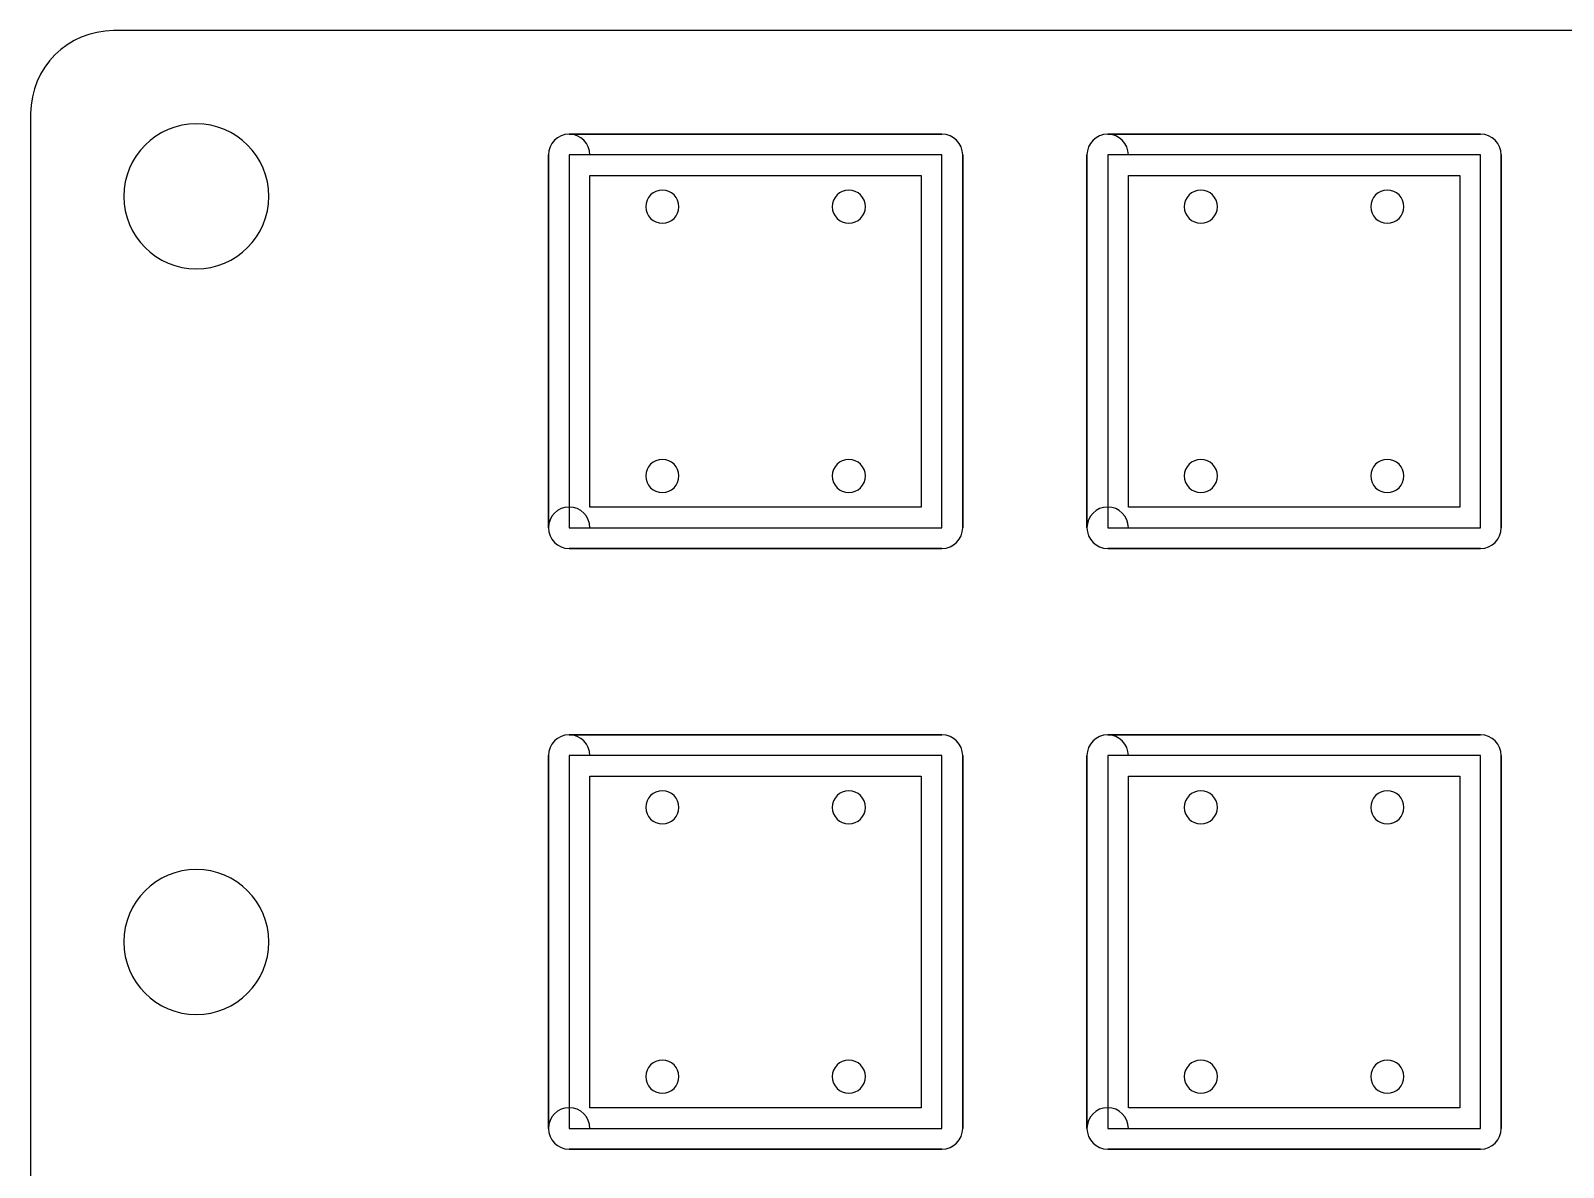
# Model space of a CAD drawing. Header units: millimetres. Extents: x -14 to 60, y 38.1 to 82.1.
# Drawn here: x -14.02 to 22.98, y 54.64 to 82.08 of the extents above; entities that cross this region are included whole.
import ezdxf

# ---------------------------------------------------------------- set-up
doc = ezdxf.new("R2010")
doc.units = ezdxf.units.MM
for name, color, linetype in [('Part__Feature', 7, 'CONTINUOUS'), ('Part__Feature001', 7, 'CONTINUOUS'), ('Part__Feature003', 7, 'CONTINUOUS'), ('Part__Feature004', 7, 'CONTINUOUS'), ('Part__Feature012', 7, 'CONTINUOUS')]:
    doc.layers.add(name, color=color, linetype=linetype)

msp = doc.modelspace()

# ---------------------------------------------------------------- linework, layer by layer
at = {"layer": 'Part__Feature'}
for p, q in [((7.98294, 79.5808, 24.2826), (-1.01706, 79.5808, 24.2826)), ((-1.01706, 79.5808, 28.1826), (7.98294, 79.5808, 28.1826)), ((7.98294, 79.5808, 24.2826), (-1.01706, 79.5808, 24.2826)), ((-1.01706, 79.5808, 24.2826), (-1.01706, 79.5808, 28.1826)), ((-1.01706, 79.5808, 23.4826), (7.98294, 79.5808, 23.4826)), ((-1.01706, 79.5808, 23.4826), (7.98294, 79.5808, 23.4826)), ((-1.01706, 79.5808, 17.6826), (7.98294, 79.5808, 17.6826)), ((-1.01706, 79.5808, 17.6826), (-1.01706, 79.5808, 23.4826)), ((-1.01706, 79.5808, 17.6826), (7.98294, 79.5808, 17.6826)), ((-1.01706, 79.5808, 24.2826), (-1.01706, 79.5808, 28.1826)), ((-1.01706, 79.5808, 28.1826), (7.98294, 79.5808, 28.1826)), ((-1.01706, 79.5808, 17.6826), (-1.01706, 79.5808, 23.4826)), ((7.98294, 79.5808, 28.1826), (7.98294, 79.5808, 24.2826)), ((7.98294, 79.5808, 23.4826), (7.98294, 79.5808, 17.6826)), ((7.98294, 79.5808, 28.1826), (7.98294, 79.5808, 24.2826)), ((7.98294, 79.5808, 23.4826), (7.98294, 79.5808, 17.6826)), ((-1.51706, 79.0808, 24.2826), (-1.51706, 70.0808, 24.2826)), ((-1.51706, 79.0808, 24.2826), (-1.51706, 70.0808, 24.2826)), ((-1.51706, 70.0808, 28.1826), (-1.51706, 79.0808, 28.1826)), ((-1.51706, 79.0808, 28.1826), (-1.51706, 79.0808, 24.2826)), ((-1.51706, 70.0808, 23.4826), (-1.51706, 79.0808, 23.4826)), ((-1.51706, 70.0808, 17.6826), (-1.51706, 79.0808, 17.6826)), ((-1.51706, 70.0808, 23.4826), (-1.51706, 79.0808, 23.4826)), ((-1.51706, 79.0808, 23.4826), (-1.51706, 79.0808, 17.6826)), ((-1.51706, 70.0808, 17.6826), (-1.51706, 79.0808, 17.6826)), ((-1.51706, 70.0808, 28.1826), (-1.51706, 79.0808, 28.1826)), ((-1.51706, 79.0808, 28.1826), (-1.51706, 79.0808, 24.2826)), ((-1.51706, 79.0808, 23.4826), (-1.51706, 79.0808, 17.6826)), ((7.98294, 79.0808, 28.6826), (-1.01706, 79.0808, 28.6826)), ((-1.01706, 79.0808, 28.6826), (-1.01706, 70.0808, 28.6826)), ((-1.01706, 79.0808, 28.6826), (-1.01706, 70.0808, 28.6826)), ((7.98294, 79.0808, 28.6826), (-1.01706, 79.0808, 28.6826)), ((7.98294, 70.0808, 28.6826), (7.98294, 79.0808, 28.6826)), ((7.98294, 70.0808, 28.6826), (7.98294, 79.0808, 28.6826)), ((8.48294, 70.0808, 24.2826), (8.48294, 79.0808, 24.2826)), ((8.48294, 79.0808, 28.1826), (8.48294, 70.0808, 28.1826)), ((8.48294, 70.0808, 24.2826), (8.48294, 79.0808, 24.2826)), ((8.48294, 79.0808, 24.2826), (8.48294, 79.0808, 28.1826)), ((8.48294, 79.0808, 23.4826), (8.48294, 70.0808, 23.4826)), ((8.48294, 79.0808, 17.6826), (8.48294, 70.0808, 17.6826)), ((8.48294, 79.0808, 17.6826), (8.48294, 79.0808, 23.4826)), ((8.48294, 79.0808, 23.4826), (8.48294, 70.0808, 23.4826)), ((8.48294, 79.0808, 17.6826), (8.48294, 70.0808, 17.6826)), ((8.48294, 79.0808, 24.2826), (8.48294, 79.0808, 28.1826)), ((8.48294, 79.0808, 28.1826), (8.48294, 70.0808, 28.1826)), ((8.48294, 79.0808, 17.6826), (8.48294, 79.0808, 23.4826)), ((-0.51706, 70.5808, 24.2826), (-0.51706, 78.5808, 24.2826)), ((-0.51706, 78.5808, 24.2826), (7.48294, 78.5808, 24.2826)), ((-0.51706, 70.5808, 24.2826), (-0.51706, 78.5808, 24.2826)), ((-0.51706, 78.5808, 23.4826), (-0.51706, 78.5808, 24.2826)), ((-0.51706, 70.5808, 23.4826), (-0.51706, 78.5808, 23.4826)), ((-0.51706, 78.5808, 24.2826), (7.48294, 78.5808, 24.2826)), ((-0.51706, 78.5808, 23.4826), (7.48294, 78.5808, 23.4826)), ((-0.51706, 78.5808, 23.4826), (-0.51706, 78.5808, 24.2826)), ((-0.51706, 70.5808, 23.4826), (-0.51706, 78.5808, 23.4826)), ((-0.51706, 78.5808, 23.4826), (7.48294, 78.5808, 23.4826)), ((7.48294, 78.5808, 24.2826), (7.48294, 70.5808, 24.2826)), ((7.48294, 78.5808, 23.4826), (7.48294, 78.5808, 24.2826)), ((7.48294, 78.5808, 24.2826), (7.48294, 70.5808, 24.2826)), ((7.48294, 78.5808, 23.4826), (7.48294, 70.5808, 23.4826)), ((7.48294, 78.5808, 23.4826), (7.48294, 78.5808, 24.2826)), ((7.48294, 78.5808, 23.4826), (7.48294, 70.5808, 23.4826)), ((0.83294, 77.8308, 14.1826), (0.83294, 77.8308, 17.6826)), ((0.83294, 77.8308, 14.1826), (0.83294, 77.8308, 17.6826)), ((1.63294, 77.8308, 14.1826), (1.63294, 77.8308, 17.6826)), ((1.63294, 77.8308, 14.1826), (1.63294, 77.8308, 17.6826)), ((5.33294, 77.8308, 14.1826), (5.33294, 77.8308, 17.6826)), ((5.33294, 77.8308, 14.1826), (5.33294, 77.8308, 17.6826)), ((6.13294, 77.8308, 14.1826), (6.13294, 77.8308, 17.6826)), ((6.13294, 77.8308, 14.1826), (6.13294, 77.8308, 17.6826)), ((0.83294, 71.3308, 14.1826), (0.83294, 71.3308, 17.6826)), ((0.83294, 71.3308, 14.1826), (0.83294, 71.3308, 17.6826)), ((1.63294, 71.3308, 14.1826), (1.63294, 71.3308, 17.6826)), ((1.63294, 71.3308, 14.1826), (1.63294, 71.3308, 17.6826)), ((5.33294, 71.3308, 14.1826), (5.33294, 71.3308, 17.6826)), ((5.33294, 71.3308, 14.1826), (5.33294, 71.3308, 17.6826)), ((6.13294, 71.3308, 14.1826), (6.13294, 71.3308, 17.6826)), ((6.13294, 71.3308, 14.1826), (6.13294, 71.3308, 17.6826)), ((7.48294, 70.5808, 24.2826), (-0.51706, 70.5808, 24.2826)), ((-0.51706, 70.5808, 23.4826), (-0.51706, 70.5808, 24.2826)), ((7.48294, 70.5808, 24.2826), (-0.51706, 70.5808, 24.2826)), ((-0.51706, 70.5808, 23.4826), (-0.51706, 70.5808, 24.2826)), ((7.48294, 70.5808, 23.4826), (-0.51706, 70.5808, 23.4826)), ((7.48294, 70.5808, 23.4826), (-0.51706, 70.5808, 23.4826)), ((7.48294, 70.5808, 23.4826), (7.48294, 70.5808, 24.2826)), ((7.48294, 70.5808, 23.4826), (7.48294, 70.5808, 24.2826)), ((-1.51706, 70.0808, 24.2826), (-1.51706, 70.0808, 28.1826)), ((-1.51706, 70.0808, 17.6826), (-1.51706, 70.0808, 23.4826)), ((-1.51706, 70.0808, 24.2826), (-1.51706, 70.0808, 28.1826)), ((-1.51706, 70.0808, 17.6826), (-1.51706, 70.0808, 23.4826)), ((-1.01706, 70.0808, 28.6826), (7.98294, 70.0808, 28.6826)), ((-1.01706, 70.0808, 28.6826), (7.98294, 70.0808, 28.6826)), ((8.48294, 70.0808, 28.1826), (8.48294, 70.0808, 24.2826)), ((8.48294, 70.0808, 23.4826), (8.48294, 70.0808, 17.6826)), ((8.48294, 70.0808, 28.1826), (8.48294, 70.0808, 24.2826)), ((8.48294, 70.0808, 23.4826), (8.48294, 70.0808, 17.6826)), ((-1.01706, 69.5808, 24.2826), (7.98294, 69.5808, 24.2826)), ((7.98294, 69.5808, 28.1826), (-1.01706, 69.5808, 28.1826)), ((-1.01706, 69.5808, 28.1826), (-1.01706, 69.5808, 24.2826)), ((-1.01706, 69.5808, 24.2826), (7.98294, 69.5808, 24.2826)), ((7.98294, 69.5808, 23.4826), (-1.01706, 69.5808, 23.4826)), ((7.98294, 69.5808, 17.6826), (-1.01706, 69.5808, 17.6826)), ((7.98294, 69.5808, 23.4826), (-1.01706, 69.5808, 23.4826)), ((-1.01706, 69.5808, 23.4826), (-1.01706, 69.5808, 17.6826)), ((7.98294, 69.5808, 17.6826), (-1.01706, 69.5808, 17.6826)), ((7.98294, 69.5808, 28.1826), (-1.01706, 69.5808, 28.1826)), ((-1.01706, 69.5808, 28.1826), (-1.01706, 69.5808, 24.2826)), ((-1.01706, 69.5808, 23.4826), (-1.01706, 69.5808, 17.6826)), ((7.98294, 69.5808, 24.2826), (7.98294, 69.5808, 28.1826)), ((7.98294, 69.5808, 17.6826), (7.98294, 69.5808, 23.4826)), ((7.98294, 69.5808, 24.2826), (7.98294, 69.5808, 28.1826)), ((7.98294, 69.5808, 17.6826), (7.98294, 69.5808, 23.4826))]:
    msp.add_line(p, q, dxfattribs=at)
for centre, radius, start, end in [((-1.01706, 79.0808, 24.2826), 0.5, 90, 180), ((-1.01706, 79.0808, 23.4826), 0.5, 90, 180), ((-1.01706, 79.0808, 17.6826), 0.5, 90, 180), ((-1.01706, 79.0808, 28.1826), 0.5, 0, 180), ((-1.01706, 79.0808, 24.2826), 0.5, 90, 180), ((-1.01706, 79.0808, 28.1826), 0.5, 90, 180), ((-1.01706, 79.0808, 28.1826), 0.5, 90, 180), ((-1.01706, 79.0808, 28.1826), 0.5, 0, 180), ((-1.01706, 79.0808, 17.6826), 0.5, 90, 180), ((-1.01706, 79.0808, 23.4826), 0.5, 90, 180), ((-1.01706, 79.0808, 28.1826), 0.5, 0, 90), ((-1.01706, 79.0808, 28.1826), 0.5, 0, 90), ((7.98294, 79.0808, 24.2826), 0.5, 0, 90), ((7.98294, 79.0808, 23.4826), 0.5, 0, 90), ((7.98294, 79.0808, 17.6826), 0.5, 0, 90), ((7.98294, 79.0808, 24.2826), 0.5, 0, 90), ((7.98294, 79.0808, 28.1826), 0.5, 0, 90), ((7.98294, 79.0808, 28.1826), 0.5, 0, 90), ((7.98294, 79.0808, 17.6826), 0.5, 0, 90), ((7.98294, 79.0808, 23.4826), 0.5, 0, 90), ((7.98294, 79.0808, 28.1826), 0, 0, 0), ((7.98294, 79.0808, 28.1826), 0, 0, 0), ((7.98294, 79.0808, 28.1826), 0, 90, 0), ((7.98294, 79.0808, 28.1826), 0, 90, 0), ((1.23294, 77.8308, 14.1826), 0.4, 0, 180), ((1.23294, 77.8308, 17.6826), 0.4, 0, 180), ((1.23294, 77.8308, 14.1826), 0.4, 0, 180), ((1.23294, 77.8308, 17.6826), 0.4, 0, 180), ((5.73294, 77.8308, 14.1826), 0.4, 0, 180), ((5.73294, 77.8308, 17.6826), 0.4, 0, 180), ((5.73294, 77.8308, 14.1826), 0.4, 0, 180), ((5.73294, 77.8308, 17.6826), 0.4, 0, 180), ((1.23294, 77.8308, 14.1826), 0.4, 180, 0), ((1.23294, 77.8308, 14.1826), 0.4, 180, 0), ((1.23294, 77.8308, 17.6826), 0.4, 180, 0), ((1.23294, 77.8308, 17.6826), 0.4, 180, 0), ((5.73294, 77.8308, 14.1826), 0.4, 180, 0), ((5.73294, 77.8308, 14.1826), 0.4, 180, 0), ((5.73294, 77.8308, 17.6826), 0.4, 180, 0), ((5.73294, 77.8308, 17.6826), 0.4, 180, 0), ((1.23294, 71.3308, 14.1826), 0.4, 0, 180), ((1.23294, 71.3308, 17.6826), 0.4, 0, 180), ((1.23294, 71.3308, 17.6826), 0.4, 0, 180), ((1.23294, 71.3308, 14.1826), 0.4, 0, 180), ((5.73294, 71.3308, 14.1826), 0.4, 0, 180), ((5.73294, 71.3308, 17.6826), 0.4, 0, 180), ((5.73294, 71.3308, 17.6826), 0.4, 0, 180), ((5.73294, 71.3308, 14.1826), 0.4, 0, 180), ((1.23294, 71.3308, 17.6826), 0.4, 180, 0), ((1.23294, 71.3308, 14.1826), 0.4, 180, 0), ((1.23294, 71.3308, 17.6826), 0.4, 180, 0), ((1.23294, 71.3308, 14.1826), 0.4, 180, 0), ((5.73294, 71.3308, 17.6826), 0.4, 180, 0), ((5.73294, 71.3308, 14.1826), 0.4, 180, 0), ((5.73294, 71.3308, 17.6826), 0.4, 180, 0), ((5.73294, 71.3308, 14.1826), 0.4, 180, 0), ((-1.01706, 70.0808, 28.1826), 0.5, 0, -90), ((-1.01706, 70.0808, 28.1826), 0.5, 0, -90), ((-1.01706, 70.0808, 28.1826), 0.5, 0, 180), ((-1.01706, 70.0808, 28.1826), 0.5, 0, 180), ((-1.01706, 70.0808, 24.2826), 0.5, 180, -90), ((-1.01706, 70.0808, 23.4826), 0.5, 180, -90), ((-1.01706, 70.0808, 17.6826), 0.5, 180, -90), ((-1.01706, 70.0808, 24.2826), 0.5, 180, -90), ((-1.01706, 70.0808, 28.1826), 0.5, 180, -90), ((-1.01706, 70.0808, 28.1826), 0.5, 180, -90), ((-1.01706, 70.0808, 17.6826), 0.5, 180, -90), ((-1.01706, 70.0808, 23.4826), 0.5, 180, -90), ((7.98294, 70.0808, 24.2826), 0.5, -90, 0), ((7.98294, 70.0808, 23.4826), 0.5, -90, 0), ((7.98294, 70.0808, 17.6826), 0.5, -90, 0), ((7.98294, 70.0808, 24.2826), 0.5, -90, 0), ((7.98294, 70.0808, 28.1826), 0.5, -90, 0), ((7.98294, 70.0808, 28.1826), 0, -90, 0), ((7.98294, 70.0808, 28.1826), 0, -90, 0), ((7.98294, 70.0808, 28.1826), 0.5, -90, 0), ((7.98294, 70.0808, 28.1826), 0, 0, 0), ((7.98294, 70.0808, 28.1826), 0, 0, 0), ((7.98294, 70.0808, 17.6826), 0.5, -90, 0), ((7.98294, 70.0808, 23.4826), 0.5, -90, 0)]:
    msp.add_arc(centre, radius, start, end, dxfattribs=at)
at = {"layer": 'Part__Feature001'}
for p, q in [((7.98294, 65.0808, 24.2826), (-1.01706, 65.0808, 24.2826)), ((-1.01706, 65.0808, 28.1826), (7.98294, 65.0808, 28.1826)), ((7.98294, 65.0808, 24.2826), (-1.01706, 65.0808, 24.2826)), ((-1.01706, 65.0808, 24.2826), (-1.01706, 65.0808, 28.1826)), ((-1.01706, 65.0808, 23.4826), (7.98294, 65.0808, 23.4826)), ((-1.01706, 65.0808, 23.4826), (7.98294, 65.0808, 23.4826)), ((-1.01706, 65.0808, 17.6826), (7.98294, 65.0808, 17.6826)), ((-1.01706, 65.0808, 17.6826), (-1.01706, 65.0808, 23.4826)), ((-1.01706, 65.0808, 17.6826), (7.98294, 65.0808, 17.6826)), ((-1.01706, 65.0808, 24.2826), (-1.01706, 65.0808, 28.1826)), ((-1.01706, 65.0808, 28.1826), (7.98294, 65.0808, 28.1826)), ((-1.01706, 65.0808, 17.6826), (-1.01706, 65.0808, 23.4826)), ((7.98294, 65.0808, 28.1826), (7.98294, 65.0808, 24.2826)), ((7.98294, 65.0808, 23.4826), (7.98294, 65.0808, 17.6826)), ((7.98294, 65.0808, 28.1826), (7.98294, 65.0808, 24.2826)), ((7.98294, 65.0808, 23.4826), (7.98294, 65.0808, 17.6826)), ((-1.51706, 64.5808, 24.2826), (-1.51706, 55.5808, 24.2826)), ((-1.51706, 64.5808, 24.2826), (-1.51706, 55.5808, 24.2826)), ((-1.51706, 55.5808, 28.1826), (-1.51706, 64.5808, 28.1826)), ((-1.51706, 64.5808, 28.1826), (-1.51706, 64.5808, 24.2826)), ((-1.51706, 55.5808, 23.4826), (-1.51706, 64.5808, 23.4826)), ((-1.51706, 55.5808, 17.6826), (-1.51706, 64.5808, 17.6826)), ((-1.51706, 55.5808, 23.4826), (-1.51706, 64.5808, 23.4826)), ((-1.51706, 64.5808, 23.4826), (-1.51706, 64.5808, 17.6826)), ((-1.51706, 55.5808, 17.6826), (-1.51706, 64.5808, 17.6826)), ((-1.51706, 55.5808, 28.1826), (-1.51706, 64.5808, 28.1826)), ((-1.51706, 64.5808, 28.1826), (-1.51706, 64.5808, 24.2826)), ((-1.51706, 64.5808, 23.4826), (-1.51706, 64.5808, 17.6826)), ((7.98294, 64.5808, 28.6826), (-1.01706, 64.5808, 28.6826)), ((-1.01706, 64.5808, 28.6826), (-1.01706, 55.5808, 28.6826)), ((-1.01706, 64.5808, 28.6826), (-1.01706, 55.5808, 28.6826)), ((7.98294, 64.5808, 28.6826), (-1.01706, 64.5808, 28.6826)), ((7.98294, 55.5808, 28.6826), (7.98294, 64.5808, 28.6826)), ((7.98294, 55.5808, 28.6826), (7.98294, 64.5808, 28.6826)), ((8.48294, 55.5808, 24.2826), (8.48294, 64.5808, 24.2826)), ((8.48294, 64.5808, 28.1826), (8.48294, 55.5808, 28.1826)), ((8.48294, 55.5808, 24.2826), (8.48294, 64.5808, 24.2826)), ((8.48294, 64.5808, 24.2826), (8.48294, 64.5808, 28.1826)), ((8.48294, 64.5808, 23.4826), (8.48294, 55.5808, 23.4826)), ((8.48294, 64.5808, 17.6826), (8.48294, 55.5808, 17.6826)), ((8.48294, 64.5808, 17.6826), (8.48294, 64.5808, 23.4826)), ((8.48294, 64.5808, 23.4826), (8.48294, 55.5808, 23.4826)), ((8.48294, 64.5808, 17.6826), (8.48294, 55.5808, 17.6826)), ((8.48294, 64.5808, 24.2826), (8.48294, 64.5808, 28.1826)), ((8.48294, 64.5808, 28.1826), (8.48294, 55.5808, 28.1826)), ((8.48294, 64.5808, 17.6826), (8.48294, 64.5808, 23.4826)), ((-0.51706, 56.0808, 24.2826), (-0.51706, 64.0808, 24.2826)), ((-0.51706, 64.0808, 24.2826), (7.48294, 64.0808, 24.2826)), ((-0.51706, 56.0808, 24.2826), (-0.51706, 64.0808, 24.2826)), ((-0.51706, 64.0808, 23.4826), (-0.51706, 64.0808, 24.2826)), ((-0.51706, 56.0808, 23.4826), (-0.51706, 64.0808, 23.4826)), ((-0.51706, 64.0808, 24.2826), (7.48294, 64.0808, 24.2826)), ((-0.51706, 64.0808, 23.4826), (7.48294, 64.0808, 23.4826)), ((-0.51706, 64.0808, 23.4826), (-0.51706, 64.0808, 24.2826)), ((-0.51706, 56.0808, 23.4826), (-0.51706, 64.0808, 23.4826)), ((-0.51706, 64.0808, 23.4826), (7.48294, 64.0808, 23.4826)), ((7.48294, 64.0808, 24.2826), (7.48294, 56.0808, 24.2826)), ((7.48294, 64.0808, 23.4826), (7.48294, 64.0808, 24.2826)), ((7.48294, 64.0808, 24.2826), (7.48294, 56.0808, 24.2826)), ((7.48294, 64.0808, 23.4826), (7.48294, 56.0808, 23.4826)), ((7.48294, 64.0808, 23.4826), (7.48294, 64.0808, 24.2826)), ((7.48294, 64.0808, 23.4826), (7.48294, 56.0808, 23.4826)), ((0.83294, 63.3308, 14.1826), (0.83294, 63.3308, 17.6826)), ((0.83294, 63.3308, 14.1826), (0.83294, 63.3308, 17.6826)), ((1.63294, 63.3308, 14.1826), (1.63294, 63.3308, 17.6826)), ((1.63294, 63.3308, 14.1826), (1.63294, 63.3308, 17.6826)), ((5.33294, 63.3308, 14.1826), (5.33294, 63.3308, 17.6826)), ((5.33294, 63.3308, 14.1826), (5.33294, 63.3308, 17.6826)), ((6.13294, 63.3308, 14.1826), (6.13294, 63.3308, 17.6826)), ((6.13294, 63.3308, 14.1826), (6.13294, 63.3308, 17.6826)), ((0.83294, 56.8308, 14.1826), (0.83294, 56.8308, 17.6826)), ((0.83294, 56.8308, 14.1826), (0.83294, 56.8308, 17.6826)), ((1.63294, 56.8308, 14.1826), (1.63294, 56.8308, 17.6826)), ((1.63294, 56.8308, 14.1826), (1.63294, 56.8308, 17.6826)), ((5.33294, 56.8308, 14.1826), (5.33294, 56.8308, 17.6826)), ((5.33294, 56.8308, 14.1826), (5.33294, 56.8308, 17.6826)), ((6.13294, 56.8308, 14.1826), (6.13294, 56.8308, 17.6826)), ((6.13294, 56.8308, 14.1826), (6.13294, 56.8308, 17.6826)), ((7.48294, 56.0808, 24.2826), (-0.51706, 56.0808, 24.2826)), ((-0.51706, 56.0808, 23.4826), (-0.51706, 56.0808, 24.2826)), ((7.48294, 56.0808, 24.2826), (-0.51706, 56.0808, 24.2826)), ((-0.51706, 56.0808, 23.4826), (-0.51706, 56.0808, 24.2826)), ((7.48294, 56.0808, 23.4826), (-0.51706, 56.0808, 23.4826)), ((7.48294, 56.0808, 23.4826), (-0.51706, 56.0808, 23.4826)), ((7.48294, 56.0808, 23.4826), (7.48294, 56.0808, 24.2826)), ((7.48294, 56.0808, 23.4826), (7.48294, 56.0808, 24.2826)), ((-1.51706, 55.5808, 24.2826), (-1.51706, 55.5808, 28.1826)), ((-1.51706, 55.5808, 17.6826), (-1.51706, 55.5808, 23.4826)), ((-1.51706, 55.5808, 24.2826), (-1.51706, 55.5808, 28.1826)), ((-1.51706, 55.5808, 17.6826), (-1.51706, 55.5808, 23.4826)), ((-1.01706, 55.5808, 28.6826), (7.98294, 55.5808, 28.6826)), ((-1.01706, 55.5808, 28.6826), (7.98294, 55.5808, 28.6826)), ((8.48294, 55.5808, 28.1826), (8.48294, 55.5808, 24.2826)), ((8.48294, 55.5808, 23.4826), (8.48294, 55.5808, 17.6826)), ((8.48294, 55.5808, 28.1826), (8.48294, 55.5808, 24.2826)), ((8.48294, 55.5808, 23.4826), (8.48294, 55.5808, 17.6826)), ((-1.01706, 55.0808, 24.2826), (7.98294, 55.0808, 24.2826)), ((7.98294, 55.0808, 28.1826), (-1.01706, 55.0808, 28.1826)), ((-1.01706, 55.0808, 28.1826), (-1.01706, 55.0808, 24.2826)), ((-1.01706, 55.0808, 24.2826), (7.98294, 55.0808, 24.2826)), ((7.98294, 55.0808, 23.4826), (-1.01706, 55.0808, 23.4826)), ((7.98294, 55.0808, 17.6826), (-1.01706, 55.0808, 17.6826)), ((7.98294, 55.0808, 23.4826), (-1.01706, 55.0808, 23.4826)), ((-1.01706, 55.0808, 23.4826), (-1.01706, 55.0808, 17.6826)), ((7.98294, 55.0808, 17.6826), (-1.01706, 55.0808, 17.6826)), ((7.98294, 55.0808, 28.1826), (-1.01706, 55.0808, 28.1826)), ((-1.01706, 55.0808, 28.1826), (-1.01706, 55.0808, 24.2826)), ((-1.01706, 55.0808, 23.4826), (-1.01706, 55.0808, 17.6826)), ((7.98294, 55.0808, 24.2826), (7.98294, 55.0808, 28.1826)), ((7.98294, 55.0808, 17.6826), (7.98294, 55.0808, 23.4826)), ((7.98294, 55.0808, 24.2826), (7.98294, 55.0808, 28.1826)), ((7.98294, 55.0808, 17.6826), (7.98294, 55.0808, 23.4826))]:
    msp.add_line(p, q, dxfattribs=at)
for centre, radius, start, end in [((-1.01706, 64.5808, 24.2826), 0.5, 90, 180), ((-1.01706, 64.5808, 23.4826), 0.5, 90, 180), ((-1.01706, 64.5808, 17.6826), 0.5, 90, 180), ((-1.01706, 64.5808, 28.1826), 0.5, 0, 180), ((-1.01706, 64.5808, 24.2826), 0.5, 90, 180), ((-1.01706, 64.5808, 28.1826), 0.5, 90, 180), ((-1.01706, 64.5808, 28.1826), 0.5, 90, 180), ((-1.01706, 64.5808, 28.1826), 0.5, 0, 180), ((-1.01706, 64.5808, 17.6826), 0.5, 90, 180), ((-1.01706, 64.5808, 23.4826), 0.5, 90, 180), ((-1.01706, 64.5808, 28.1826), 0.5, 0, 90), ((-1.01706, 64.5808, 28.1826), 0.5, 0, 90), ((7.98294, 64.5808, 24.2826), 0.5, 0, 90), ((7.98294, 64.5808, 23.4826), 0.5, 0, 90), ((7.98294, 64.5808, 17.6826), 0.5, 0, 90), ((7.98294, 64.5808, 24.2826), 0.5, 0, 90), ((7.98294, 64.5808, 28.1826), 0.5, 0, 90), ((7.98294, 64.5808, 28.1826), 0.5, 0, 90), ((7.98294, 64.5808, 17.6826), 0.5, 0, 90), ((7.98294, 64.5808, 23.4826), 0.5, 0, 90), ((7.98294, 64.5808, 28.1826), 0, 0, 0), ((7.98294, 64.5808, 28.1826), 0, 0, 0), ((7.98294, 64.5808, 28.1826), 0, 90, 0), ((7.98294, 64.5808, 28.1826), 0, 90, 0), ((1.23294, 63.3308, 14.1826), 0.4, 0, 180), ((1.23294, 63.3308, 17.6826), 0.4, 0, 180), ((1.23294, 63.3308, 14.1826), 0.4, 0, 180), ((1.23294, 63.3308, 17.6826), 0.4, 0, 180), ((5.73294, 63.3308, 14.1826), 0.4, 0, 180), ((5.73294, 63.3308, 17.6826), 0.4, 0, 180), ((5.73294, 63.3308, 14.1826), 0.4, 0, 180), ((5.73294, 63.3308, 17.6826), 0.4, 0, 180), ((1.23294, 63.3308, 14.1826), 0.4, 180, 0), ((1.23294, 63.3308, 14.1826), 0.4, 180, 0), ((1.23294, 63.3308, 17.6826), 0.4, 180, 0), ((1.23294, 63.3308, 17.6826), 0.4, 180, 0), ((5.73294, 63.3308, 14.1826), 0.4, 180, 0), ((5.73294, 63.3308, 14.1826), 0.4, 180, 0), ((5.73294, 63.3308, 17.6826), 0.4, 180, 0), ((5.73294, 63.3308, 17.6826), 0.4, 180, 0), ((1.23294, 56.8308, 14.1826), 0.4, 0, 180), ((1.23294, 56.8308, 17.6826), 0.4, 0, 180), ((1.23294, 56.8308, 17.6826), 0.4, 0, 180), ((1.23294, 56.8308, 14.1826), 0.4, 0, 180), ((5.73294, 56.8308, 14.1826), 0.4, 0, 180), ((5.73294, 56.8308, 17.6826), 0.4, 0, 180), ((5.73294, 56.8308, 17.6826), 0.4, 0, 180), ((5.73294, 56.8308, 14.1826), 0.4, 0, 180), ((1.23294, 56.8308, 17.6826), 0.4, 180, 0), ((1.23294, 56.8308, 14.1826), 0.4, 180, 0), ((1.23294, 56.8308, 17.6826), 0.4, 180, 0), ((1.23294, 56.8308, 14.1826), 0.4, 180, 0), ((5.73294, 56.8308, 17.6826), 0.4, 180, 0), ((5.73294, 56.8308, 14.1826), 0.4, 180, 0), ((5.73294, 56.8308, 17.6826), 0.4, 180, 0), ((5.73294, 56.8308, 14.1826), 0.4, 180, 0), ((-1.01706, 55.5808, 28.1826), 0.5, 0, -90), ((-1.01706, 55.5808, 28.1826), 0.5, 0, -90), ((-1.01706, 55.5808, 28.1826), 0.5, 0, 180), ((-1.01706, 55.5808, 28.1826), 0.5, 0, 180), ((-1.01706, 55.5808, 24.2826), 0.5, 180, -90), ((-1.01706, 55.5808, 23.4826), 0.5, 180, -90), ((-1.01706, 55.5808, 17.6826), 0.5, 180, -90), ((-1.01706, 55.5808, 24.2826), 0.5, 180, -90), ((-1.01706, 55.5808, 28.1826), 0.5, 180, -90), ((-1.01706, 55.5808, 28.1826), 0.5, 180, -90), ((-1.01706, 55.5808, 17.6826), 0.5, 180, -90), ((-1.01706, 55.5808, 23.4826), 0.5, 180, -90), ((7.98294, 55.5808, 24.2826), 0.5, -90, 0), ((7.98294, 55.5808, 23.4826), 0.5, -90, 0), ((7.98294, 55.5808, 17.6826), 0.5, -90, 0), ((7.98294, 55.5808, 24.2826), 0.5, -90, 0), ((7.98294, 55.5808, 28.1826), 0.5, -90, 0), ((7.98294, 55.5808, 28.1826), 0, -90, 0), ((7.98294, 55.5808, 28.1826), 0, -90, 0), ((7.98294, 55.5808, 28.1826), 0.5, -90, 0), ((7.98294, 55.5808, 28.1826), 0, 0, 0), ((7.98294, 55.5808, 28.1826), 0, 0, 0), ((7.98294, 55.5808, 17.6826), 0.5, -90, 0), ((7.98294, 55.5808, 23.4826), 0.5, -90, 0)]:
    msp.add_arc(centre, radius, start, end, dxfattribs=at)
at = {"layer": 'Part__Feature003'}
for p, q in [((20.9829, 79.5808, 24.2826), (11.9829, 79.5808, 24.2826)), ((11.9829, 79.5808, 28.1826), (20.9829, 79.5808, 28.1826)), ((20.9829, 79.5808, 24.2826), (11.9829, 79.5808, 24.2826)), ((11.9829, 79.5808, 24.2826), (11.9829, 79.5808, 28.1826)), ((11.9829, 79.5808, 23.4826), (20.9829, 79.5808, 23.4826)), ((11.9829, 79.5808, 23.4826), (20.9829, 79.5808, 23.4826)), ((11.9829, 79.5808, 17.6826), (20.9829, 79.5808, 17.6826)), ((11.9829, 79.5808, 17.6826), (11.9829, 79.5808, 23.4826)), ((11.9829, 79.5808, 17.6826), (20.9829, 79.5808, 17.6826)), ((11.9829, 79.5808, 24.2826), (11.9829, 79.5808, 28.1826)), ((11.9829, 79.5808, 28.1826), (20.9829, 79.5808, 28.1826)), ((11.9829, 79.5808, 17.6826), (11.9829, 79.5808, 23.4826)), ((20.9829, 79.5808, 28.1826), (20.9829, 79.5808, 24.2826)), ((20.9829, 79.5808, 23.4826), (20.9829, 79.5808, 17.6826)), ((20.9829, 79.5808, 28.1826), (20.9829, 79.5808, 24.2826)), ((20.9829, 79.5808, 23.4826), (20.9829, 79.5808, 17.6826)), ((11.4829, 79.0808, 24.2826), (11.4829, 70.0808, 24.2826)), ((11.4829, 79.0808, 24.2826), (11.4829, 70.0808, 24.2826)), ((11.4829, 70.0808, 28.1826), (11.4829, 79.0808, 28.1826)), ((11.4829, 79.0808, 28.1826), (11.4829, 79.0808, 24.2826)), ((11.4829, 70.0808, 23.4826), (11.4829, 79.0808, 23.4826)), ((11.4829, 70.0808, 17.6826), (11.4829, 79.0808, 17.6826)), ((11.4829, 70.0808, 23.4826), (11.4829, 79.0808, 23.4826)), ((11.4829, 79.0808, 23.4826), (11.4829, 79.0808, 17.6826)), ((11.4829, 70.0808, 17.6826), (11.4829, 79.0808, 17.6826)), ((11.4829, 70.0808, 28.1826), (11.4829, 79.0808, 28.1826)), ((11.4829, 79.0808, 28.1826), (11.4829, 79.0808, 24.2826)), ((11.4829, 79.0808, 23.4826), (11.4829, 79.0808, 17.6826)), ((20.9829, 79.0808, 28.6826), (11.9829, 79.0808, 28.6826)), ((11.9829, 79.0808, 28.6826), (11.9829, 70.0808, 28.6826)), ((11.9829, 79.0808, 28.6826), (11.9829, 70.0808, 28.6826)), ((20.9829, 79.0808, 28.6826), (11.9829, 79.0808, 28.6826)), ((20.9829, 70.0808, 28.6826), (20.9829, 79.0808, 28.6826)), ((20.9829, 70.0808, 28.6826), (20.9829, 79.0808, 28.6826)), ((21.4829, 70.0808, 24.2826), (21.4829, 79.0808, 24.2826)), ((21.4829, 79.0808, 28.1826), (21.4829, 70.0808, 28.1826)), ((21.4829, 70.0808, 24.2826), (21.4829, 79.0808, 24.2826)), ((21.4829, 79.0808, 24.2826), (21.4829, 79.0808, 28.1826)), ((21.4829, 79.0808, 23.4826), (21.4829, 70.0808, 23.4826)), ((21.4829, 79.0808, 17.6826), (21.4829, 70.0808, 17.6826)), ((21.4829, 79.0808, 17.6826), (21.4829, 79.0808, 23.4826)), ((21.4829, 79.0808, 23.4826), (21.4829, 70.0808, 23.4826)), ((21.4829, 79.0808, 17.6826), (21.4829, 70.0808, 17.6826)), ((21.4829, 79.0808, 24.2826), (21.4829, 79.0808, 28.1826)), ((21.4829, 79.0808, 28.1826), (21.4829, 70.0808, 28.1826)), ((21.4829, 79.0808, 17.6826), (21.4829, 79.0808, 23.4826)), ((12.4829, 70.5808, 24.2826), (12.4829, 78.5808, 24.2826)), ((12.4829, 78.5808, 24.2826), (20.4829, 78.5808, 24.2826)), ((12.4829, 70.5808, 24.2826), (12.4829, 78.5808, 24.2826)), ((12.4829, 78.5808, 23.4826), (12.4829, 78.5808, 24.2826)), ((12.4829, 70.5808, 23.4826), (12.4829, 78.5808, 23.4826)), ((12.4829, 78.5808, 24.2826), (20.4829, 78.5808, 24.2826)), ((12.4829, 78.5808, 23.4826), (20.4829, 78.5808, 23.4826)), ((12.4829, 78.5808, 23.4826), (12.4829, 78.5808, 24.2826)), ((12.4829, 70.5808, 23.4826), (12.4829, 78.5808, 23.4826)), ((12.4829, 78.5808, 23.4826), (20.4829, 78.5808, 23.4826)), ((20.4829, 78.5808, 24.2826), (20.4829, 70.5808, 24.2826)), ((20.4829, 78.5808, 23.4826), (20.4829, 78.5808, 24.2826)), ((20.4829, 78.5808, 24.2826), (20.4829, 70.5808, 24.2826)), ((20.4829, 78.5808, 23.4826), (20.4829, 70.5808, 23.4826)), ((20.4829, 78.5808, 23.4826), (20.4829, 78.5808, 24.2826)), ((20.4829, 78.5808, 23.4826), (20.4829, 70.5808, 23.4826)), ((13.8329, 77.8308, 14.1826), (13.8329, 77.8308, 17.6826)), ((13.8329, 77.8308, 14.1826), (13.8329, 77.8308, 17.6826)), ((14.6329, 77.8308, 14.1826), (14.6329, 77.8308, 17.6826)), ((14.6329, 77.8308, 14.1826), (14.6329, 77.8308, 17.6826)), ((18.3329, 77.8308, 14.1826), (18.3329, 77.8308, 17.6826)), ((18.3329, 77.8308, 14.1826), (18.3329, 77.8308, 17.6826)), ((19.1329, 77.8308, 14.1826), (19.1329, 77.8308, 17.6826)), ((19.1329, 77.8308, 14.1826), (19.1329, 77.8308, 17.6826)), ((13.8329, 71.3308, 14.1826), (13.8329, 71.3308, 17.6826)), ((13.8329, 71.3308, 14.1826), (13.8329, 71.3308, 17.6826)), ((14.6329, 71.3308, 14.1826), (14.6329, 71.3308, 17.6826)), ((14.6329, 71.3308, 14.1826), (14.6329, 71.3308, 17.6826)), ((18.3329, 71.3308, 14.1826), (18.3329, 71.3308, 17.6826)), ((18.3329, 71.3308, 14.1826), (18.3329, 71.3308, 17.6826)), ((19.1329, 71.3308, 14.1826), (19.1329, 71.3308, 17.6826)), ((19.1329, 71.3308, 14.1826), (19.1329, 71.3308, 17.6826)), ((20.4829, 70.5808, 24.2826), (12.4829, 70.5808, 24.2826)), ((12.4829, 70.5808, 23.4826), (12.4829, 70.5808, 24.2826)), ((20.4829, 70.5808, 24.2826), (12.4829, 70.5808, 24.2826)), ((12.4829, 70.5808, 23.4826), (12.4829, 70.5808, 24.2826)), ((20.4829, 70.5808, 23.4826), (12.4829, 70.5808, 23.4826)), ((20.4829, 70.5808, 23.4826), (12.4829, 70.5808, 23.4826)), ((20.4829, 70.5808, 23.4826), (20.4829, 70.5808, 24.2826)), ((20.4829, 70.5808, 23.4826), (20.4829, 70.5808, 24.2826)), ((11.4829, 70.0808, 24.2826), (11.4829, 70.0808, 28.1826)), ((11.4829, 70.0808, 17.6826), (11.4829, 70.0808, 23.4826)), ((11.4829, 70.0808, 24.2826), (11.4829, 70.0808, 28.1826)), ((11.4829, 70.0808, 17.6826), (11.4829, 70.0808, 23.4826)), ((11.9829, 70.0808, 28.6826), (20.9829, 70.0808, 28.6826)), ((11.9829, 70.0808, 28.6826), (20.9829, 70.0808, 28.6826)), ((21.4829, 70.0808, 28.1826), (21.4829, 70.0808, 24.2826)), ((21.4829, 70.0808, 23.4826), (21.4829, 70.0808, 17.6826)), ((21.4829, 70.0808, 28.1826), (21.4829, 70.0808, 24.2826)), ((21.4829, 70.0808, 23.4826), (21.4829, 70.0808, 17.6826)), ((11.9829, 69.5808, 24.2826), (20.9829, 69.5808, 24.2826)), ((20.9829, 69.5808, 28.1826), (11.9829, 69.5808, 28.1826)), ((11.9829, 69.5808, 28.1826), (11.9829, 69.5808, 24.2826)), ((11.9829, 69.5808, 24.2826), (20.9829, 69.5808, 24.2826)), ((20.9829, 69.5808, 23.4826), (11.9829, 69.5808, 23.4826)), ((20.9829, 69.5808, 17.6826), (11.9829, 69.5808, 17.6826)), ((20.9829, 69.5808, 23.4826), (11.9829, 69.5808, 23.4826)), ((11.9829, 69.5808, 23.4826), (11.9829, 69.5808, 17.6826)), ((20.9829, 69.5808, 17.6826), (11.9829, 69.5808, 17.6826)), ((20.9829, 69.5808, 28.1826), (11.9829, 69.5808, 28.1826)), ((11.9829, 69.5808, 28.1826), (11.9829, 69.5808, 24.2826)), ((11.9829, 69.5808, 23.4826), (11.9829, 69.5808, 17.6826)), ((20.9829, 69.5808, 24.2826), (20.9829, 69.5808, 28.1826)), ((20.9829, 69.5808, 17.6826), (20.9829, 69.5808, 23.4826)), ((20.9829, 69.5808, 24.2826), (20.9829, 69.5808, 28.1826)), ((20.9829, 69.5808, 17.6826), (20.9829, 69.5808, 23.4826))]:
    msp.add_line(p, q, dxfattribs=at)
for centre, radius, start, end in [((11.9829, 79.0808, 24.2826), 0.5, 90, 180), ((11.9829, 79.0808, 23.4826), 0.5, 90, 180), ((11.9829, 79.0808, 17.6826), 0.5, 90, 180), ((11.9829, 79.0808, 28.1826), 0.5, 0, 180), ((11.9829, 79.0808, 24.2826), 0.5, 90, 180), ((11.9829, 79.0808, 28.1826), 0.5, 90, 180), ((11.9829, 79.0808, 28.1826), 0.5, 90, 180), ((11.9829, 79.0808, 28.1826), 0.5, 0, 180), ((11.9829, 79.0808, 17.6826), 0.5, 90, 180), ((11.9829, 79.0808, 23.4826), 0.5, 90, 180), ((11.9829, 79.0808, 28.1826), 0.5, 0, 90), ((11.9829, 79.0808, 28.1826), 0.5, 0, 90), ((20.9829, 79.0808, 24.2826), 0.5, 0, 90), ((20.9829, 79.0808, 23.4826), 0.5, 0, 90), ((20.9829, 79.0808, 17.6826), 0.5, 0, 90), ((20.9829, 79.0808, 24.2826), 0.5, 0, 90), ((20.9829, 79.0808, 28.1826), 0.5, 0, 90), ((20.9829, 79.0808, 28.1826), 0.5, 0, 90), ((20.9829, 79.0808, 17.6826), 0.5, 0, 90), ((20.9829, 79.0808, 23.4826), 0.5, 0, 90), ((20.9829, 79.0808, 28.1826), 0, 0, 0), ((20.9829, 79.0808, 28.1826), 0, 0, 0), ((20.9829, 79.0808, 28.1826), 0, 90, 0), ((20.9829, 79.0808, 28.1826), 0, 90, 0), ((14.2329, 77.8308, 14.1826), 0.4, 0, 180), ((14.2329, 77.8308, 17.6826), 0.4, 0, 180), ((14.2329, 77.8308, 14.1826), 0.4, 0, 180), ((14.2329, 77.8308, 17.6826), 0.4, 0, 180), ((18.7329, 77.8308, 14.1826), 0.4, 0, 180), ((18.7329, 77.8308, 17.6826), 0.4, 0, 180), ((18.7329, 77.8308, 14.1826), 0.4, 0, 180), ((18.7329, 77.8308, 17.6826), 0.4, 0, 180), ((14.2329, 77.8308, 14.1826), 0.4, 180, 0), ((14.2329, 77.8308, 14.1826), 0.4, 180, 0), ((14.2329, 77.8308, 17.6826), 0.4, 180, 0), ((14.2329, 77.8308, 17.6826), 0.4, 180, 0), ((18.7329, 77.8308, 14.1826), 0.4, 180, 0), ((18.7329, 77.8308, 14.1826), 0.4, 180, 0), ((18.7329, 77.8308, 17.6826), 0.4, 180, 0), ((18.7329, 77.8308, 17.6826), 0.4, 180, 0), ((14.2329, 71.3308, 14.1826), 0.4, 0, 180), ((14.2329, 71.3308, 17.6826), 0.4, 0, 180), ((14.2329, 71.3308, 17.6826), 0.4, 0, 180), ((14.2329, 71.3308, 14.1826), 0.4, 0, 180), ((18.7329, 71.3308, 14.1826), 0.4, 0, 180), ((18.7329, 71.3308, 17.6826), 0.4, 0, 180), ((18.7329, 71.3308, 17.6826), 0.4, 0, 180), ((18.7329, 71.3308, 14.1826), 0.4, 0, 180), ((14.2329, 71.3308, 17.6826), 0.4, 180, 0), ((14.2329, 71.3308, 14.1826), 0.4, 180, 0), ((14.2329, 71.3308, 17.6826), 0.4, 180, 0), ((14.2329, 71.3308, 14.1826), 0.4, 180, 0), ((18.7329, 71.3308, 17.6826), 0.4, 180, 0), ((18.7329, 71.3308, 14.1826), 0.4, 180, 0), ((18.7329, 71.3308, 17.6826), 0.4, 180, 0), ((18.7329, 71.3308, 14.1826), 0.4, 180, 0), ((11.9829, 70.0808, 28.1826), 0.5, 0, -90), ((11.9829, 70.0808, 28.1826), 0.5, 0, -90), ((11.9829, 70.0808, 28.1826), 0.5, 0, 180), ((11.9829, 70.0808, 28.1826), 0.5, 0, 180), ((11.9829, 70.0808, 24.2826), 0.5, 180, -90), ((11.9829, 70.0808, 23.4826), 0.5, 180, -90), ((11.9829, 70.0808, 17.6826), 0.5, 180, -90), ((11.9829, 70.0808, 24.2826), 0.5, 180, -90), ((11.9829, 70.0808, 28.1826), 0.5, 180, -90), ((11.9829, 70.0808, 28.1826), 0.5, 180, -90), ((11.9829, 70.0808, 17.6826), 0.5, 180, -90), ((11.9829, 70.0808, 23.4826), 0.5, 180, -90), ((20.9829, 70.0808, 24.2826), 0.5, -90, 0), ((20.9829, 70.0808, 23.4826), 0.5, -90, 0), ((20.9829, 70.0808, 17.6826), 0.5, -90, 0), ((20.9829, 70.0808, 24.2826), 0.5, -90, 0), ((20.9829, 70.0808, 28.1826), 0.5, -90, 0), ((20.9829, 70.0808, 28.1826), 0, -90, 0), ((20.9829, 70.0808, 28.1826), 0, -90, 0), ((20.9829, 70.0808, 28.1826), 0.5, -90, 0), ((20.9829, 70.0808, 28.1826), 0, 0, 0), ((20.9829, 70.0808, 28.1826), 0, 0, 0), ((20.9829, 70.0808, 17.6826), 0.5, -90, 0), ((20.9829, 70.0808, 23.4826), 0.5, -90, 0)]:
    msp.add_arc(centre, radius, start, end, dxfattribs=at)
at = {"layer": 'Part__Feature004'}
for p, q in [((20.9829, 65.0808, 24.2826), (11.9829, 65.0808, 24.2826)), ((11.9829, 65.0808, 28.1826), (20.9829, 65.0808, 28.1826)), ((20.9829, 65.0808, 24.2826), (11.9829, 65.0808, 24.2826)), ((11.9829, 65.0808, 24.2826), (11.9829, 65.0808, 28.1826)), ((11.9829, 65.0808, 23.4826), (20.9829, 65.0808, 23.4826)), ((11.9829, 65.0808, 23.4826), (20.9829, 65.0808, 23.4826)), ((11.9829, 65.0808, 17.6826), (20.9829, 65.0808, 17.6826)), ((11.9829, 65.0808, 17.6826), (11.9829, 65.0808, 23.4826)), ((11.9829, 65.0808, 17.6826), (20.9829, 65.0808, 17.6826)), ((11.9829, 65.0808, 24.2826), (11.9829, 65.0808, 28.1826)), ((11.9829, 65.0808, 28.1826), (20.9829, 65.0808, 28.1826)), ((11.9829, 65.0808, 17.6826), (11.9829, 65.0808, 23.4826)), ((20.9829, 65.0808, 28.1826), (20.9829, 65.0808, 24.2826)), ((20.9829, 65.0808, 23.4826), (20.9829, 65.0808, 17.6826)), ((20.9829, 65.0808, 28.1826), (20.9829, 65.0808, 24.2826)), ((20.9829, 65.0808, 23.4826), (20.9829, 65.0808, 17.6826)), ((11.4829, 64.5808, 24.2826), (11.4829, 55.5808, 24.2826)), ((11.4829, 64.5808, 24.2826), (11.4829, 55.5808, 24.2826)), ((11.4829, 55.5808, 28.1826), (11.4829, 64.5808, 28.1826)), ((11.4829, 64.5808, 28.1826), (11.4829, 64.5808, 24.2826)), ((11.4829, 55.5808, 23.4826), (11.4829, 64.5808, 23.4826)), ((11.4829, 55.5808, 17.6826), (11.4829, 64.5808, 17.6826)), ((11.4829, 55.5808, 23.4826), (11.4829, 64.5808, 23.4826)), ((11.4829, 64.5808, 23.4826), (11.4829, 64.5808, 17.6826)), ((11.4829, 55.5808, 17.6826), (11.4829, 64.5808, 17.6826)), ((11.4829, 55.5808, 28.1826), (11.4829, 64.5808, 28.1826)), ((11.4829, 64.5808, 28.1826), (11.4829, 64.5808, 24.2826)), ((11.4829, 64.5808, 23.4826), (11.4829, 64.5808, 17.6826)), ((20.9829, 64.5808, 28.6826), (11.9829, 64.5808, 28.6826)), ((11.9829, 64.5808, 28.6826), (11.9829, 55.5808, 28.6826)), ((11.9829, 64.5808, 28.6826), (11.9829, 55.5808, 28.6826)), ((20.9829, 64.5808, 28.6826), (11.9829, 64.5808, 28.6826)), ((20.9829, 55.5808, 28.6826), (20.9829, 64.5808, 28.6826)), ((20.9829, 55.5808, 28.6826), (20.9829, 64.5808, 28.6826)), ((21.4829, 55.5808, 24.2826), (21.4829, 64.5808, 24.2826)), ((21.4829, 64.5808, 28.1826), (21.4829, 55.5808, 28.1826)), ((21.4829, 55.5808, 24.2826), (21.4829, 64.5808, 24.2826)), ((21.4829, 64.5808, 24.2826), (21.4829, 64.5808, 28.1826)), ((21.4829, 64.5808, 23.4826), (21.4829, 55.5808, 23.4826)), ((21.4829, 64.5808, 17.6826), (21.4829, 55.5808, 17.6826)), ((21.4829, 64.5808, 17.6826), (21.4829, 64.5808, 23.4826)), ((21.4829, 64.5808, 23.4826), (21.4829, 55.5808, 23.4826)), ((21.4829, 64.5808, 17.6826), (21.4829, 55.5808, 17.6826)), ((21.4829, 64.5808, 24.2826), (21.4829, 64.5808, 28.1826)), ((21.4829, 64.5808, 28.1826), (21.4829, 55.5808, 28.1826)), ((21.4829, 64.5808, 17.6826), (21.4829, 64.5808, 23.4826)), ((12.4829, 56.0808, 24.2826), (12.4829, 64.0808, 24.2826)), ((12.4829, 64.0808, 24.2826), (20.4829, 64.0808, 24.2826)), ((12.4829, 56.0808, 24.2826), (12.4829, 64.0808, 24.2826)), ((12.4829, 64.0808, 23.4826), (12.4829, 64.0808, 24.2826)), ((12.4829, 56.0808, 23.4826), (12.4829, 64.0808, 23.4826)), ((12.4829, 64.0808, 24.2826), (20.4829, 64.0808, 24.2826)), ((12.4829, 64.0808, 23.4826), (20.4829, 64.0808, 23.4826)), ((12.4829, 64.0808, 23.4826), (12.4829, 64.0808, 24.2826)), ((12.4829, 56.0808, 23.4826), (12.4829, 64.0808, 23.4826)), ((12.4829, 64.0808, 23.4826), (20.4829, 64.0808, 23.4826)), ((20.4829, 64.0808, 24.2826), (20.4829, 56.0808, 24.2826)), ((20.4829, 64.0808, 23.4826), (20.4829, 64.0808, 24.2826)), ((20.4829, 64.0808, 24.2826), (20.4829, 56.0808, 24.2826)), ((20.4829, 64.0808, 23.4826), (20.4829, 56.0808, 23.4826)), ((20.4829, 64.0808, 23.4826), (20.4829, 64.0808, 24.2826)), ((20.4829, 64.0808, 23.4826), (20.4829, 56.0808, 23.4826)), ((13.8329, 63.3308, 14.1826), (13.8329, 63.3308, 17.6826)), ((13.8329, 63.3308, 14.1826), (13.8329, 63.3308, 17.6826)), ((14.6329, 63.3308, 14.1826), (14.6329, 63.3308, 17.6826)), ((14.6329, 63.3308, 14.1826), (14.6329, 63.3308, 17.6826)), ((18.3329, 63.3308, 14.1826), (18.3329, 63.3308, 17.6826)), ((18.3329, 63.3308, 14.1826), (18.3329, 63.3308, 17.6826)), ((19.1329, 63.3308, 14.1826), (19.1329, 63.3308, 17.6826)), ((19.1329, 63.3308, 14.1826), (19.1329, 63.3308, 17.6826)), ((13.8329, 56.8308, 14.1826), (13.8329, 56.8308, 17.6826)), ((13.8329, 56.8308, 14.1826), (13.8329, 56.8308, 17.6826)), ((14.6329, 56.8308, 14.1826), (14.6329, 56.8308, 17.6826)), ((14.6329, 56.8308, 14.1826), (14.6329, 56.8308, 17.6826)), ((18.3329, 56.8308, 14.1826), (18.3329, 56.8308, 17.6826)), ((18.3329, 56.8308, 14.1826), (18.3329, 56.8308, 17.6826)), ((19.1329, 56.8308, 14.1826), (19.1329, 56.8308, 17.6826)), ((19.1329, 56.8308, 14.1826), (19.1329, 56.8308, 17.6826)), ((20.4829, 56.0808, 24.2826), (12.4829, 56.0808, 24.2826)), ((12.4829, 56.0808, 23.4826), (12.4829, 56.0808, 24.2826)), ((20.4829, 56.0808, 24.2826), (12.4829, 56.0808, 24.2826)), ((12.4829, 56.0808, 23.4826), (12.4829, 56.0808, 24.2826)), ((20.4829, 56.0808, 23.4826), (12.4829, 56.0808, 23.4826)), ((20.4829, 56.0808, 23.4826), (12.4829, 56.0808, 23.4826)), ((20.4829, 56.0808, 23.4826), (20.4829, 56.0808, 24.2826)), ((20.4829, 56.0808, 23.4826), (20.4829, 56.0808, 24.2826)), ((11.4829, 55.5808, 24.2826), (11.4829, 55.5808, 28.1826)), ((11.4829, 55.5808, 17.6826), (11.4829, 55.5808, 23.4826)), ((11.4829, 55.5808, 24.2826), (11.4829, 55.5808, 28.1826)), ((11.4829, 55.5808, 17.6826), (11.4829, 55.5808, 23.4826)), ((11.9829, 55.5808, 28.6826), (20.9829, 55.5808, 28.6826)), ((11.9829, 55.5808, 28.6826), (20.9829, 55.5808, 28.6826)), ((21.4829, 55.5808, 28.1826), (21.4829, 55.5808, 24.2826)), ((21.4829, 55.5808, 23.4826), (21.4829, 55.5808, 17.6826)), ((21.4829, 55.5808, 28.1826), (21.4829, 55.5808, 24.2826)), ((21.4829, 55.5808, 23.4826), (21.4829, 55.5808, 17.6826)), ((11.9829, 55.0808, 24.2826), (20.9829, 55.0808, 24.2826)), ((20.9829, 55.0808, 28.1826), (11.9829, 55.0808, 28.1826)), ((11.9829, 55.0808, 28.1826), (11.9829, 55.0808, 24.2826)), ((11.9829, 55.0808, 24.2826), (20.9829, 55.0808, 24.2826)), ((20.9829, 55.0808, 23.4826), (11.9829, 55.0808, 23.4826)), ((20.9829, 55.0808, 17.6826), (11.9829, 55.0808, 17.6826)), ((20.9829, 55.0808, 23.4826), (11.9829, 55.0808, 23.4826)), ((11.9829, 55.0808, 23.4826), (11.9829, 55.0808, 17.6826)), ((20.9829, 55.0808, 17.6826), (11.9829, 55.0808, 17.6826)), ((20.9829, 55.0808, 28.1826), (11.9829, 55.0808, 28.1826)), ((11.9829, 55.0808, 28.1826), (11.9829, 55.0808, 24.2826)), ((11.9829, 55.0808, 23.4826), (11.9829, 55.0808, 17.6826)), ((20.9829, 55.0808, 24.2826), (20.9829, 55.0808, 28.1826)), ((20.9829, 55.0808, 17.6826), (20.9829, 55.0808, 23.4826)), ((20.9829, 55.0808, 24.2826), (20.9829, 55.0808, 28.1826)), ((20.9829, 55.0808, 17.6826), (20.9829, 55.0808, 23.4826))]:
    msp.add_line(p, q, dxfattribs=at)
for centre, radius, start, end in [((11.9829, 64.5808, 24.2826), 0.5, 90, 180), ((11.9829, 64.5808, 23.4826), 0.5, 90, 180), ((11.9829, 64.5808, 17.6826), 0.5, 90, 180), ((11.9829, 64.5808, 28.1826), 0.5, 0, 180), ((11.9829, 64.5808, 24.2826), 0.5, 90, 180), ((11.9829, 64.5808, 28.1826), 0.5, 90, 180), ((11.9829, 64.5808, 28.1826), 0.5, 90, 180), ((11.9829, 64.5808, 28.1826), 0.5, 0, 180), ((11.9829, 64.5808, 17.6826), 0.5, 90, 180), ((11.9829, 64.5808, 23.4826), 0.5, 90, 180), ((11.9829, 64.5808, 28.1826), 0.5, 0, 90), ((11.9829, 64.5808, 28.1826), 0.5, 0, 90), ((20.9829, 64.5808, 24.2826), 0.5, 0, 90), ((20.9829, 64.5808, 23.4826), 0.5, 0, 90), ((20.9829, 64.5808, 17.6826), 0.5, 0, 90), ((20.9829, 64.5808, 24.2826), 0.5, 0, 90), ((20.9829, 64.5808, 28.1826), 0.5, 0, 90), ((20.9829, 64.5808, 28.1826), 0.5, 0, 90), ((20.9829, 64.5808, 17.6826), 0.5, 0, 90), ((20.9829, 64.5808, 23.4826), 0.5, 0, 90), ((20.9829, 64.5808, 28.1826), 0, 0, 0), ((20.9829, 64.5808, 28.1826), 0, 0, 0), ((20.9829, 64.5808, 28.1826), 0, 90, 0), ((20.9829, 64.5808, 28.1826), 0, 90, 0), ((14.2329, 63.3308, 14.1826), 0.4, 0, 180), ((14.2329, 63.3308, 17.6826), 0.4, 0, 180), ((14.2329, 63.3308, 14.1826), 0.4, 0, 180), ((14.2329, 63.3308, 17.6826), 0.4, 0, 180), ((18.7329, 63.3308, 14.1826), 0.4, 0, 180), ((18.7329, 63.3308, 17.6826), 0.4, 0, 180), ((18.7329, 63.3308, 14.1826), 0.4, 0, 180), ((18.7329, 63.3308, 17.6826), 0.4, 0, 180), ((14.2329, 63.3308, 14.1826), 0.4, 180, 0), ((14.2329, 63.3308, 14.1826), 0.4, 180, 0), ((14.2329, 63.3308, 17.6826), 0.4, 180, 0), ((14.2329, 63.3308, 17.6826), 0.4, 180, 0), ((18.7329, 63.3308, 14.1826), 0.4, 180, 0), ((18.7329, 63.3308, 14.1826), 0.4, 180, 0), ((18.7329, 63.3308, 17.6826), 0.4, 180, 0), ((18.7329, 63.3308, 17.6826), 0.4, 180, 0), ((14.2329, 56.8308, 14.1826), 0.4, 0, 180), ((14.2329, 56.8308, 17.6826), 0.4, 0, 180), ((14.2329, 56.8308, 17.6826), 0.4, 0, 180), ((14.2329, 56.8308, 14.1826), 0.4, 0, 180), ((18.7329, 56.8308, 14.1826), 0.4, 0, 180), ((18.7329, 56.8308, 17.6826), 0.4, 0, 180), ((18.7329, 56.8308, 17.6826), 0.4, 0, 180), ((18.7329, 56.8308, 14.1826), 0.4, 0, 180), ((14.2329, 56.8308, 17.6826), 0.4, 180, 0), ((14.2329, 56.8308, 14.1826), 0.4, 180, 0), ((14.2329, 56.8308, 17.6826), 0.4, 180, 0), ((14.2329, 56.8308, 14.1826), 0.4, 180, 0), ((18.7329, 56.8308, 17.6826), 0.4, 180, 0), ((18.7329, 56.8308, 14.1826), 0.4, 180, 0), ((18.7329, 56.8308, 17.6826), 0.4, 180, 0), ((18.7329, 56.8308, 14.1826), 0.4, 180, 0), ((11.9829, 55.5808, 28.1826), 0.5, 0, -90), ((11.9829, 55.5808, 28.1826), 0.5, 0, -90), ((11.9829, 55.5808, 28.1826), 0.5, 0, 180), ((11.9829, 55.5808, 28.1826), 0.5, 0, 180), ((11.9829, 55.5808, 24.2826), 0.5, 180, -90), ((11.9829, 55.5808, 23.4826), 0.5, 180, -90), ((11.9829, 55.5808, 17.6826), 0.5, 180, -90), ((11.9829, 55.5808, 24.2826), 0.5, 180, -90), ((11.9829, 55.5808, 28.1826), 0.5, 180, -90), ((11.9829, 55.5808, 28.1826), 0.5, 180, -90), ((11.9829, 55.5808, 17.6826), 0.5, 180, -90), ((11.9829, 55.5808, 23.4826), 0.5, 180, -90), ((20.9829, 55.5808, 24.2826), 0.5, -90, 0), ((20.9829, 55.5808, 23.4826), 0.5, -90, 0), ((20.9829, 55.5808, 17.6826), 0.5, -90, 0), ((20.9829, 55.5808, 24.2826), 0.5, -90, 0), ((20.9829, 55.5808, 28.1826), 0.5, -90, 0), ((20.9829, 55.5808, 28.1826), 0, -90, 0), ((20.9829, 55.5808, 28.1826), 0, -90, 0), ((20.9829, 55.5808, 28.1826), 0.5, -90, 0), ((20.9829, 55.5808, 28.1826), 0, 0, 0), ((20.9829, 55.5808, 28.1826), 0, 0, 0), ((20.9829, 55.5808, 17.6826), 0.5, -90, 0), ((20.9829, 55.5808, 23.4826), 0.5, -90, 0)]:
    msp.add_arc(centre, radius, start, end, dxfattribs=at)
at = {"layer": 'Part__Feature012'}
for p, q in [((57.9829, 82.0808, 17.6826), (-12.0171, 82.0808, 17.6826)), ((57.9829, 82.0808, 16.1826), (-12.0171, 82.0808, 16.1826)), ((-12.0171, 82.0808, 16.1826), (-12.0171, 82.0808, 17.6826)), ((57.9829, 82.0808, 17.6826), (-12.0171, 82.0808, 17.6826)), ((57.9829, 82.0808, 16.1826), (-12.0171, 82.0808, 16.1826)), ((-12.0171, 82.0808, 16.1826), (-12.0171, 82.0808, 17.6826)), ((-14.0171, 80.0808, 16.1826), (-14.0171, 40.0808, 16.1826)), ((-14.0171, 80.0808, 17.6826), (-14.0171, 40.0808, 17.6826)), ((-14.0171, 80.0808, 17.6826), (-14.0171, 80.0808, 16.1826)), ((-14.0171, 80.0808, 17.6826), (-14.0171, 40.0808, 17.6826)), ((-14.0171, 80.0808, 16.1826), (-14.0171, 40.0808, 16.1826)), ((-14.0171, 80.0808, 17.6826), (-14.0171, 80.0808, 16.1826)), ((-11.7671, 78.0808, 17.6826), (-11.7671, 78.0808, 16.1826)), ((-11.7671, 78.0808, 17.6826), (-11.7671, 78.0808, 16.1826)), ((-8.26706, 78.0808, 17.6826), (-8.26706, 78.0808, 16.1826)), ((-8.26706, 78.0808, 17.6826), (-8.26706, 78.0808, 16.1826)), ((-11.7671, 60.0808, 17.6826), (-11.7671, 60.0808, 16.1826)), ((-11.7671, 60.0808, 17.6826), (-11.7671, 60.0808, 16.1826)), ((-8.26706, 60.0808, 17.6826), (-8.26706, 60.0808, 16.1826)), ((-8.26706, 60.0808, 17.6826), (-8.26706, 60.0808, 16.1826))]:
    msp.add_line(p, q, dxfattribs=at)
for centre, radius, start, end in [((-12.0171, 80.0808, 17.6826), 2, 90, 180), ((-12.0171, 80.0808, 16.1826), 2, 90, 180), ((-12.0171, 80.0808, 17.6826), 2, 90, 180), ((-12.0171, 80.0808, 16.1826), 2, 90, 180), ((-10.0171, 78.0808, 16.1826), 1.75, 0, 180), ((-10.0171, 78.0808, 17.6826), 1.75, 0, 180), ((-10.0171, 78.0808, 17.6826), 1.75, 0, 180), ((-10.0171, 78.0808, 16.1826), 1.75, 0, 180), ((-10.0171, 78.0808, 16.1826), 1.75, 180, 0), ((-10.0171, 78.0808, 17.6826), 1.75, 180, 0), ((-10.0171, 78.0808, 17.6826), 1.75, 180, 0), ((-10.0171, 78.0808, 16.1826), 1.75, 180, 0), ((-10.0171, 60.0808, 17.6826), 1.75, 0, 180), ((-10.0171, 60.0808, 16.1826), 1.75, 0, 180), ((-10.0171, 60.0808, 16.1826), 1.75, 0, 180), ((-10.0171, 60.0808, 17.6826), 1.75, 0, 180), ((-10.0171, 60.0808, 16.1826), 1.75, 180, 0), ((-10.0171, 60.0808, 17.6826), 1.75, 180, 0), ((-10.0171, 60.0808, 17.6826), 1.75, 180, 0), ((-10.0171, 60.0808, 16.1826), 1.75, 180, 0)]:
    msp.add_arc(centre, radius, start, end, dxfattribs=at)

doc.saveas('drawing.dxf')
